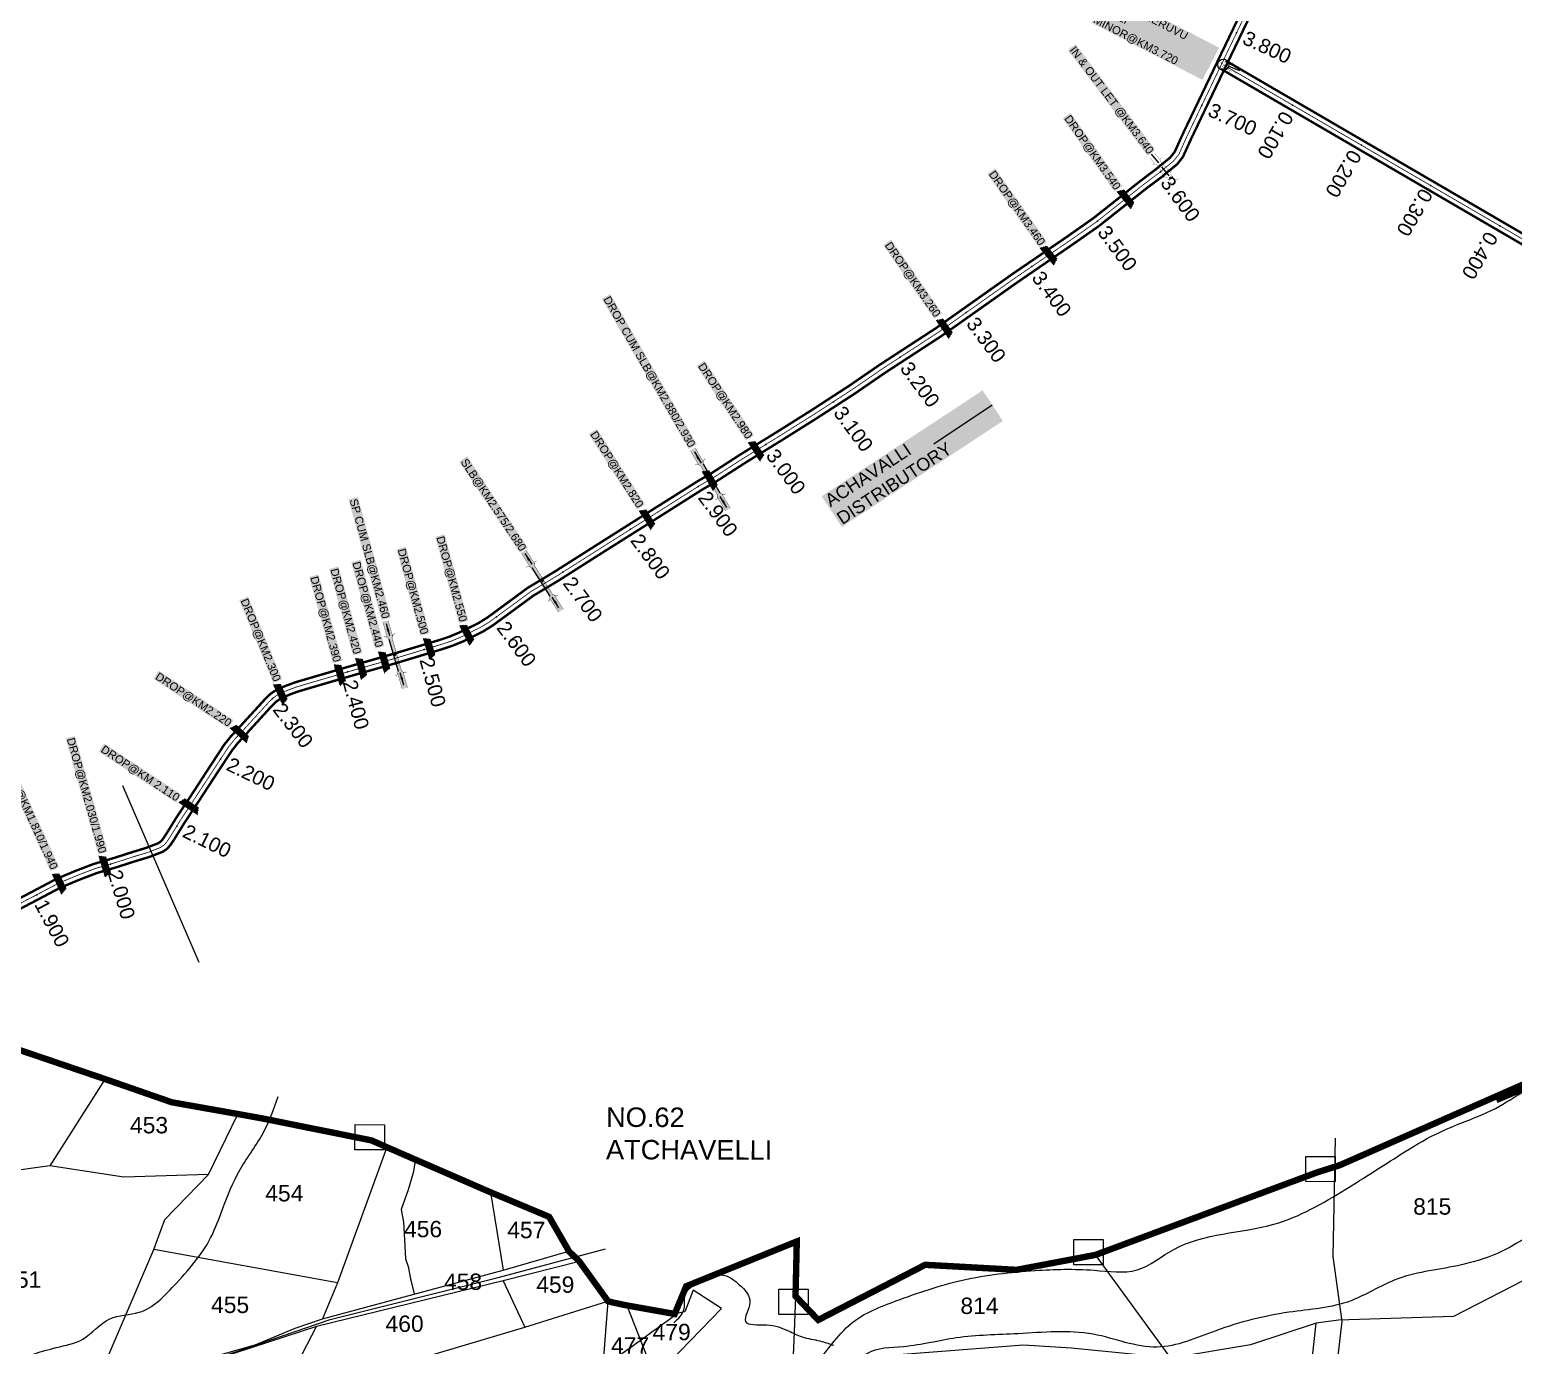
# Model space of a CAD drawing. Header units: inches. Extents: x 203261 to 228925, y 1594290 to 1605484.
# Drawn here: x 206068 to 207923, y 1599925 to 1601571 of the extents above; entities that cross this region are included whole.
import ezdxf
from ezdxf.enums import TextEntityAlignment as Align

# ---------------------------------------------------------------- set-up
doc = ezdxf.new("R2010")
doc.units = ezdxf.units.IN
doc.header["$MEASUREMENT"] = 0
doc.linetypes.add('ACAD_ISO02W100', pattern=[15, 12, -3])
doc.linetypes.add('HIDDEN2', pattern=[0.1875, 0.125, -0.0625])
for name, color, linetype in [('BOUNDRY STONES', 240, 'Continuous'), ('CANAL1', 7, 'Continuous'), ('CSMark', 72, 'Continuous'), ('PAPER SIZE', 5, 'Continuous'), ('PLOT NO', 7, 'Continuous'), ('PLOTS', 7, 'Continuous'), ('ROADS', 1, 'Continuous'), ('STREAMS', 4, 'Continuous'), ('STRUCTURE', 5, 'Continuous'), ('TEXT', 1, 'Continuous'), ('text2', 7, 'Continuous'), ('VILLAGE BOUNDRY', 5, 'Continuous')]:
    doc.layers.add(name, color=color, linetype=linetype)
doc.styles.add('FONT1', font='Arial')
doc.styles.get("Standard").update_dxf_attribs({"font": 'arial.ttf'})
doc.dimstyles.get("Standard").update_dxf_attribs({"dimtxt": 0.18, "dimasz": 0.18, "dimexe": 0.18, "dimexo": 0.0625, "dimgap": 0.09, "dimtad": 0, "dimtih": 1, "dimtoh": 1, "dimdec": 4, "dimzin": 0, "dimdsep": 46, "dimtxsty": 'Standard', "dimcen": 0.09, "dimadec": 0, "dimazin": 0, "dimtfac": 1, "dimtdec": 4, "dimtofl": 0, "dimtmove": 0, "dimatfit": 3, "dimfxl": 1, "dimtolj": 1, "dimtzin": 0, "dimarcsym": 0})

# ---------------------------------------------------------------- blocks, each defined once
blk = doc.blocks.new('DROP')
h = blk.add_hatch()
h.set_pattern_fill('ANSI31', color=1, scale=10, angle=45)
h.set_pattern_definition([(90, (-324.4107, -25.7687), (-1.25, 0), [])])
h.paths.add_polyline_path([(-9.9, -4.3), (-13.8, 4.1), (13.8, 4.1), (10.2, -4.3)])
at = {"layer": 'STRUCTURE', "color": 5, "const_width": 0.49}
blk.add_lwpolyline([(-9.9, -4.3), (-13.8, 4.1), (13.8, 4.1), (10.2, -4.3), (-9.9, -4.3)], dxfattribs=at)
at = {"layer": 'STRUCTURE', "color": 5}
blk.add_circle((0, 0), 1.33, dxfattribs=at)
blk = doc.blocks.new('1SLB')
at = {"layer": 'STRUCTURE'}
h = blk.add_hatch(dxfattribs=at)
h.set_pattern_fill('DOTS', color=6, scale=14, angle=320.3722, style=0)
h.set_pattern_definition([(320.372247934, (-538945.0768, -1194857.3203), (0.89503691186, 0.39489261377), [0, -0.875])])
h.paths.add_polyline_path([(-43.8, 3.5), (-43.8, -3.5), (-23.1, -3.5), (-21, -2.1), (21, -2.1), (23.1, -3.5), (43.8, -3.5), (43.8, 3.5), (23.1, 3.5), (21, 2.1), (-21, 2.1), (-23.1, 3.5)])
at = {"layer": 'STRUCTURE', "color": 6, "linetype": 'ACAD_ISO02W100', "ltscale": 0.5, "const_width": 0.35}
for points in [[(-43.8, 3.5), (-23.1, 3.5)], [(23.1, 3.5), (43.8, 3.5)], [(-43.8, -3.5), (-23.1, -3.5)], [(23.1, -3.5), (43.8, -3.5)]]:
    blk.add_lwpolyline(points, dxfattribs=at)
at = {"layer": 'STRUCTURE', "color": 6, "const_width": 0.44}
for points in [[(-25.2, 7.7), (-25.2, 4.9), (-21, 2.1), (21, 2.1), (25.2, 4.9), (25.2, 7.7)], [(-25.2, -7.7), (-25.2, -4.9), (-21, -2.1), (21, -2.1), (25.2, -4.9), (25.2, -7.7)]]:
    blk.add_lwpolyline(points, dxfattribs=at)
at = {"layer": 'STRUCTURE', "color": 6}
blk.add_lwpolyline([(-21, -2.1), (21, -2.1)], dxfattribs=at)
blk.add_lwpolyline([(-21, -2.1), (21, -2.1)], dxfattribs=at)
at = {"layer": 'STRUCTURE', "color": 0}
blk.add_circle((0, 0), 0.871, dxfattribs=at)
for points in [[(-40.8, 0), (-24.8, 0)], [(39.6, -0.2), (23.5, -0.2)]]:
    blk.add_leader(points, dimstyle='Standard', override={"dimasz": 10, "dimgap": 0.09, "dimtad": 0}, dxfattribs=at)
blk = doc.blocks.new('1INLET')
at = {"layer": 'STRUCTURE', "color": 190}
for points, const_width in [([(9.4, 10.1), (9.4, 7.3), (5.2, 4.5), (0, 4.5), (0, 4.5), (0, 4.5), (-5.2, 4.5), (-9.4, 7.3), (-9.4, 10.1)], 0.35), ([(0, -4.5), (0, 4.5)], 1.75), ([(7.3, 5.9), (22.7, 5.9)], 0.35), ([(-9.4, -10.1), (-9.4, -7.3), (-5.2, -4.5), (0, -4.5), (5.2, -4.5), (9.4, -7.3), (9.4, -10.1)], 0.35), ([(7.3, -5.9), (22.7, -5.9)], 0.35)]:
    blk.add_lwpolyline(points, dxfattribs=dict(at, const_width=const_width))
at = {"layer": 'STRUCTURE', "color": 0}
blk.add_circle((0, 0), 1.31, dxfattribs=at)
blk.add_leader([(26, 0.1), (5.6, 0)], dimstyle='Standard', override={"dimasz": 8, "dimgap": 0.09, "dimtad": 0}, dxfattribs=at)

msp = doc.modelspace()

# ---------------------------------------------------------------- linework, layer by layer
at = {"layer": 'BOUNDRY STONES'}
for points in [[(206474.9, 1600201.2), (206511.5, 1600201.1), (206511.5, 1600169.5), (206474.8, 1600169.6)], [(207663.9, 1600161.5), (207700.5, 1600161.4), (207700.5, 1600129.8), (207663.8, 1600129.9)], [(207373.9, 1600057.6), (207410.6, 1600057.5), (207410.5, 1600025.9), (207373.9, 1600026)], [(207004.8, 1599995.4), (207041.4, 1599995.4), (207041.4, 1599963.8), (207004.7, 1599963.8)]]:
    msp.add_lwpolyline(points, close=True, dxfattribs=at)
at = {"layer": 'CANAL1', "color": 200, "const_width": 3}
for points in [[(213847.9, 1603004.1), (213100.6, 1603002), (212558.5, 1602926.9), (212181.5, 1602788.2), (212146.7, 1602795.4), (211198.2, 1602124.1), (210753.5, 1602136), (210508.5, 1601995.5), (210452.6, 1601976.5), (210448.6, 1601947.5), (210408.2, 1601934.4), (210109.8, 1601717.1), (209870.9, 1601589.1), (209640.5, 1601428.6), (209084.2, 1601288.7), (208751.9, 1601157), (208571.6, 1601161), (208502.5, 1601150), (208217.6, 1601151), (207563.7, 1601531.9)], [(213847.9, 1602992.1), (213101.4, 1602990), (212561.5, 1602915.1), (212182.5, 1602775.8), (212149.3, 1602782.6), (211201.8, 1602111.9), (210756.5, 1602124), (210513.5, 1601984.5), (210463.4, 1601967.5), (210459.4, 1601938.5), (210413.8, 1601923.6), (210116.2, 1601706.9), (209877.1, 1601578.9), (209645.5, 1601417.4), (209087.8, 1601277.3), (208754.1, 1601145), (208572.4, 1601149), (208503.5, 1601138), (208214.4, 1601139), (207557.7, 1601521.6)], [(206036.3, 1600474.3), (206070.7, 1600492.3), (206101.1, 1600508.4), (206124.6, 1600518.3), (206147.7, 1600527.1), (206173.3, 1600534.7), (206197.4, 1600542.4), (206213.2, 1600547.2), (206222.1, 1600550.6), (206228.4, 1600553), (206231.8, 1600555.3), (206234.2, 1600557.9), (206238.8, 1600564.8), (206251.5, 1600585.3), (206270.7, 1600614.2), (206292.7, 1600648.1), (206311.4, 1600676.6), (206319.7, 1600686.9), (206328.5, 1600696.4), (206361.9, 1600732.9), (206368.8, 1600739.7), (206374.5, 1600743.7), (206380.4, 1600746.6), (206388.1, 1600750), (206400.3, 1600754.5), (206470.3, 1600775), (206520.7, 1600789.4), (206564.3, 1600802.5), (206581.9, 1600807.8), (206592.6, 1600811.4), (206605, 1600816.6), (206615.6, 1600821.8), (206629.2, 1600828.5), (206640.3, 1600835.4), (206669.7, 1600857), (206691, 1600872.7), (206707.9, 1600882.8), (206724.6, 1600892.9), (206775.5, 1600925.2), (206844.7, 1600969), (206903.4, 1601006), (206918.8, 1601014.8), (206956.8, 1601039.4), (207002.1, 1601067.3), (207046.1, 1601095), (207093.1, 1601125.5), (207130.9, 1601151.5), (207200.9, 1601197.1), (207297.4, 1601265.4), (207364.8, 1601311.4), (207398.3, 1601335), (207435.7, 1601364.6), (207457, 1601381.5), (207476.3, 1601396.1), (207483.6, 1601402.1), (207494.2, 1601410.7), (207499.9, 1601417.9), (207509.6, 1601439.4), (207555.7, 1601535.7), (207607.1, 1601642.7)], [(206042, 1600463.7), (206076.3, 1600481.7), (206106.2, 1600497.5), (206129.1, 1600507.1), (206151.5, 1600515.7), (206176.8, 1600523.2), (206201, 1600531), (206217.1, 1600535.8), (206226.4, 1600539.4), (206234, 1600542.3), (206239.6, 1600546), (206243.6, 1600550.4), (206248.9, 1600558.3), (206261.6, 1600578.8), (206280.7, 1600607.7), (206302.8, 1600641.6), (206321.2, 1600669.5), (206328.8, 1600679.1), (206337.3, 1600688.2), (206370.5, 1600724.6), (206376.5, 1600730.4), (206380.7, 1600733.3), (206385.5, 1600735.7), (206392.6, 1600738.9), (206404.1, 1600743.1), (206473.6, 1600763.5), (206524.1, 1600777.8), (206567.8, 1600791), (206585.5, 1600796.4), (206596.8, 1600800.2), (206610, 1600805.6), (206620.9, 1600811.1), (206635, 1600818), (206647, 1600825.5), (206676.8, 1600847.3), (206697.7, 1600862.7), (206714.1, 1600872.5), (206731, 1600882.7), (206781.9, 1600915.1), (206851.2, 1600958.8), (206909.6, 1600995.8), (206925, 1601004.6), (206963.2, 1601029.2), (207008.4, 1601057.1), (207052.6, 1601084.9), (207099.8, 1601115.5), (207137.6, 1601141.5), (207207.7, 1601187.2), (207304.3, 1601255.5), (207371.6, 1601301.6), (207405.5, 1601325.4), (207443.1, 1601355.2), (207464.4, 1601372.1), (207483.8, 1601386.6), (207491.2, 1601392.9), (207502.8, 1601402.2), (207510.2, 1601411.6), (207520.5, 1601434.3), (207566.5, 1601530.5), (207617.9, 1601637.5)]]:
    msp.add_lwpolyline(points, dxfattribs=at)
at = {"layer": 'CANAL1', "color": 1, "linetype": 'HIDDEN2', "ltscale": 28, "const_width": 1}
for points in [[(213848.8, 1602998.1), (213101, 1602996), (212560, 1602921), (212182, 1602782), (212148, 1602789), (211200, 1602118), (210755, 1602130), (210511, 1601990), (210458, 1601972), (210454, 1601943), (210411, 1601929), (210113, 1601712), (209874, 1601584), (209643, 1601423), (209086, 1601283), (208753, 1601151), (208572, 1601155), (208503, 1601144), (208216, 1601145), (207560.7, 1601526.8)], [(206039.1, 1600469), (206073.5, 1600487), (206103.7, 1600502.9), (206126.9, 1600512.7), (206149.6, 1600521.4), (206175.1, 1600528.9), (206199.2, 1600536.7), (206215.2, 1600541.5), (206224.3, 1600545), (206231.2, 1600547.7), (206235.7, 1600550.7), (206238.9, 1600554.1), (206243.9, 1600561.5), (206256.5, 1600582), (206275.7, 1600611), (206297.8, 1600644.8), (206316.3, 1600673.1), (206324.2, 1600683), (206332.9, 1600692.3), (206366.2, 1600728.7), (206372.7, 1600735), (206377.6, 1600738.5), (206383, 1600741.2), (206390.4, 1600744.4), (206402.2, 1600748.8), (206471.9, 1600769.3), (206522.4, 1600783.6), (206566, 1600796.8), (206583.7, 1600802.1), (206594.7, 1600805.8), (206607.5, 1600811.1), (206618.3, 1600816.4), (206632.1, 1600823.3), (206643.7, 1600830.4), (206673.2, 1600852.1), (206694.4, 1600867.7), (206711, 1600877.7), (206727.8, 1600887.8), (206778.7, 1600920.1), (206848, 1600963.9), (206906.5, 1601000.9), (206921.9, 1601009.7), (206960, 1601034.3), (207005.3, 1601062.2), (207049.4, 1601089.9), (207096.4, 1601120.5), (207134.2, 1601146.5), (207204.3, 1601192.2), (207300.8, 1601260.5), (207368.2, 1601306.5), (207401.9, 1601330.2), (207439.4, 1601359.9), (207460.7, 1601376.8), (207480.1, 1601391.4), (207487.4, 1601397.5), (207498.5, 1601406.5), (207505.1, 1601414.7), (207515, 1601436.9), (207561.1, 1601533.1), (207612.5, 1601640.1)]]:
    msp.add_lwpolyline(points, dxfattribs=at)
at = {"layer": 'CSMark', "color": 3, "linetype": 'Continuous'}
msp.add_circle((207560.7, 1601526.8), 6.94, dxfattribs=at)
for p in [(207647.1, 1601476.4), (207733.5, 1601426.1), (207819.9, 1601375.7), (207906.3, 1601325.4)]:
    msp.add_point(p, dxfattribs=at)
at = {"layer": 'PLOTS'}
for points in [[(205942.3, 1600333), (205835.2, 1600129.9), (205820.2, 1600107.7), (205742.3, 1599965.6), (205666.4, 1599826.4), (205661.8, 1599815.4), (205607.5, 1599722.2), (205609.3, 1599669.5), (205725.5, 1599709.7), (205874.3, 1599746.7), (205980.3, 1599781.3), (206046.9, 1599837.7), (206148, 1599868.6), (206350, 1599926), (206399.9, 1599946.5), (206434.2, 1599958.3), (206660.1, 1600019.1), (206742.4, 1600042.9)], [(208208, 1600295.3), (208091.8, 1600168.1), (207951.7, 1600014), (207848.7, 1599961.2), (207704.6, 1599956.5), (207676.9, 1599953.1), (207594.7, 1599925.7), (207495.2, 1599909.3), (207442.2, 1599914.5), (207370.9, 1599921.8), (207310.9, 1599925.2), (207144, 1599912.4), (207095.9, 1599835.5), (207088.7, 1599824.9), (207080.2, 1599813.9), (207068, 1599790.1), (207055, 1599676.3), (207023.4, 1599673.8)], [(206162.3, 1600258.6), (206093.2, 1600149.8)], [(206148, 1599868.6), (206223.1, 1600045.2), (206237.1, 1600082.6), (206291.8, 1600139), (206328.4, 1600214.5)], [(206514.8, 1600172.9), (206452.9, 1600003.2), (206434.2, 1599958.3)], [(206291.8, 1600139), (206185.9, 1600135.5), (206093.2, 1600149.8), (205903.1, 1600123.6), (205817.6, 1600066.7), (205796.6, 1599976.2), (205804, 1599881.6)], [(206644.1, 1600116.7), (206660.1, 1600019.1)], [(206452.9, 1600003.2), (206223.1, 1600045.2)], [(207495.2, 1599909.3), (207400.9, 1600038.3)], [(206755.4, 1600030.1), (206660, 1600005.8), (206426.6, 1599948.8), (206144.3, 1599856.6), (206044.1, 1599826.2), (205983.7, 1599774.6), (205927.5, 1599753.3)], [(206660, 1600005.8), (206687.2, 1599948.1)], [(206791.2, 1599980.4), (206784.2, 1599893.6), (206839.2, 1599887.7), (206868.5, 1599904.6), (206933.3, 1599971.3), (206897.7, 1599994), (206887.3, 1599967.2), (206874.6, 1599964.4)], [(206043.8, 1599760.2), (206287.3, 1599830.5), (206379.1, 1599856.9), (206422.3, 1599869), (206687.2, 1599948.1), (206791.2, 1599980.4)], [(207025.7, 1599986.7), (207023.4, 1599931.1), (207015.8, 1599759.6), (207013.9, 1599704.6), (207023.4, 1599673.8), (207028.8, 1599618.3), (207035.8, 1599575.2), (207042.9, 1599525.7), (207054.3, 1599514.7), (207051.6, 1599474.1), (207046.7, 1599433.7), (207111.5, 1599445.3), (207112.5, 1599480.7), (207051.6, 1599474.1)], [(206144.3, 1599856.6), (206140.5, 1599843.6), (206379.1, 1599856.9), (206426.6, 1599948.8)], [(207671.5, 1599903.1), (207676.9, 1599953.1)]]:
    msp.add_lwpolyline(points, dxfattribs=at)
at = {"layer": 'ROADS'}
for points in [[(207700.5, 1600184.4), (207697.6, 1600036.1), (207708.7, 1599955.2), (207702.3, 1599897.9), (207682.1, 1599838.2), (207666.5, 1599780.5), (207653.5, 1599732), (207652.5, 1599705.3), (207675, 1599645.8)], [(206045.6, 1599832.3), (206148.2, 1599864.2), (206324.7, 1599916.6), (206443.8, 1599957.6), (206653.7, 1600010.1), (206788, 1600045.8)], [(206814.7, 1599975.1), (206877.5, 1599814.8), (206892.1, 1599793.9), (206903.8, 1599779.5), (206886.5, 1599752.9), (206820.5, 1599680.1), (206743.9, 1599622.8), (206668, 1599578.9), (206543.7, 1599514.1), (206460.9, 1599483.2), (206404, 1599454.3)]]:
    msp.add_lwpolyline(points, dxfattribs=at)
at = {"layer": 'STREAMS'}
msp.add_lwpolyline([(206550.2, 1600155.4), (206547.5, 1600141), (206541.4, 1600119.5), (206532.7, 1600095), (206535.6, 1600079.1), (206536.7, 1600057.2), (206537.8, 1600033.4), (206541.2, 1600023.9), (206544.2, 1600008.4), (206549, 1599989.5)], dxfattribs=at)
for points in [[(208182.9, 1600292.6), (208157.2, 1600260.1), (208117.2, 1600219.1), (208014.2, 1600123.5), (207904.3, 1600040.6), (207853.5, 1600024.8), (207774.4, 1600006.6), (207720.4, 1599981), (207642.6, 1599966.5), (207551.3, 1599943.5), (207477.7, 1599922.9), (207398.1, 1599939), (207304, 1599939.7), (207226.8, 1599934.4), (207160.6, 1599923.5), (207115.8, 1599915), (207086.9, 1599858.2), (207059.8, 1599806.8), (206970.7, 1599715.4), (206935.7, 1599669.6), (206881.6, 1599616.4), (206858.3, 1599581), (206815.3, 1599559.7), (206756.5, 1599534.1), (206690.9, 1599511), (206633.3, 1599495.9), (206562, 1599470.7), (206460.8, 1599436.1), (206394.6, 1599414.8), (206383.5, 1599374.5), (206379.8, 1599350.6), (206369.9, 1599313.3), (206335.5, 1599278.5), (206266.8, 1599248), (206195, 1599204.6), (206163.1, 1599190), (206115.8, 1599161.3), (206091.9, 1599132), (206082, 1599091), (206078.2, 1599044.5), (206063.4, 1599017), (206037, 1598987.4), (206031.3, 1598936.6), (206041.1, 1598909.6), (206028.1, 1598870.5), (206009.7, 1598843), (205991.8, 1598789.8), (205974.6, 1598771.4), (205947.6, 1598773.3), (205921.9, 1598769.7), (205887.9, 1598721.1), (205876.2, 1598681.4), (205866.9, 1598641.6), (205841.1, 1598619.6), (205819.1, 1598629.5), (205786.6, 1598608.7), (205765.1, 1598588), (205718.5, 1598563.6), (205673.6, 1598560.3), (205614.7, 1598499.3), (205576.7, 1598489.6), (205542.9, 1598473.1)], [(203972.7, 1598365.9), (204022.7, 1598368.2), (204062.4, 1598389.4), (204121, 1598402.1), (204164.3, 1598419), (204245.5, 1598437.7), (204326.7, 1598461.3), (204363.4, 1598511.8), (204433.9, 1598606.4), (204471.9, 1598690.4), (204509.3, 1598773.2), (204534.5, 1598834.9), (204568.8, 1598890.3), (204602.5, 1598931.7), (204669.7, 1598986.4), (204726.7, 1599017), (204798.2, 1599071.7), (204872, 1599095.9), (204955, 1599104.2), (205055.7, 1599115), (205131.3, 1599106.8), (205208, 1599125.2), (205275.8, 1599182.3), (205322.3, 1599207.8), (205358.9, 1599230.3), (205430.9, 1599241.1), (205512.1, 1599259.8), (205603.6, 1599273.5), (205676.2, 1599283.7), (205732.4, 1599301.9), (205836.5, 1599347.5), (205929.8, 1599349.8), (206011.6, 1599373.3), (206122.6, 1599390.7), (206205.7, 1599413.7), (206302.7, 1599431.1), (206366.2, 1599446.8), (206445.9, 1599468.1), (206583.9, 1599511.1), (206662.1, 1599556), (206729.3, 1599596.6), (206876, 1599689.8), (206972.6, 1599769.4), (207014.2, 1599846.1), (207071.3, 1599926.7), (207095.8, 1599952.8), (207151.3, 1599980.7), (207234.4, 1600006.7), (207325.3, 1600018.7), (207399.1, 1600019.1), (207452.8, 1600019.6), (207498.6, 1600045.1), (207624, 1600076.7), (207713.8, 1600120.4), (207782.8, 1600164.1), (207825.6, 1600189), (207911.1, 1600227.2), (207942.2, 1600245.4), (208007, 1600269), (208022.9, 1600283.6)], [(206045.1, 1599904.8), (206101.3, 1599922.4), (206134.4, 1599933), (206168.2, 1599958.3), (206204.9, 1599966.5), (206248.7, 1600000), (206294.3, 1600059.6), (206309.2, 1600095.6), (206331.2, 1600145.1), (206360.3, 1600191.3), (206378.8, 1600236.2)], [(206873.5, 1599953.3), (206886.4, 1599970.8), (206887.6, 1599987.9), (206905.2, 1600004.6), (206937.1, 1600012.7), (206955.4, 1600001), (206968.6, 1599978.8), (206963.1, 1599955.1), (206989.6, 1599950.7), (207016.8, 1599943.3), (207033.9, 1599935.8), (207056.1, 1599930.7), (207073.6, 1599925.2)], [(206879.6, 1599966), (206772.5, 1599889.8), (206733.3, 1599867.9), (206686.9, 1599840.1), (206678, 1599824.2), (206664.9, 1599824.2), (206658.4, 1599837.8), (206644.2, 1599840.8), (206635.3, 1599848.6), (206624, 1599857.5), (206593.8, 1599860), (206575.4, 1599849.3), (206548.6, 1599845.2), (206498.7, 1599837.1), (206406.7, 1599811.2), (206339.9, 1599801.7), (206322.1, 1599797.6), (206273.5, 1599808.4)]]:
    msp.add_spline(points, degree=3, dxfattribs=at)
at = {"layer": 'text2', "color": 3, "linetype": 'Continuous'}
msp.add_lwpolyline([(206184.1, 1600625.4), (206279.7, 1600404.4)], dxfattribs=at)
for p in [(207577.2, 1601566.6), (207534, 1601476.4), (207482, 1601393), (207403.3, 1601331.3), (207321.1, 1601274.3), (207239.2, 1601216.9), (207156.4, 1601160.9), (207073.2, 1601105.4), (206988.7, 1601052), (206903.8, 1600999.2), (206819.2, 1600945.8), (206734.8, 1600892.2), (206651.9, 1600836.5), (206561.4, 1600795.4), (206465.4, 1600767.4), (206371.7, 1600734.1), (206306.6, 1600658.4), (206252, 1600574.6), (206169, 1600527.1), (206076.9, 1600488.8)]:
    msp.add_point(p, dxfattribs=at)
at = {"layer": 'text2', "color": 2, "linetype": 'Continuous'}
for p in [(207559, 1601529, 42), (207482, 1601401, 41), (207435, 1601365, 40), (207340, 1601294, 39), (207208, 1601205, 38), (206975, 1601049, 37), (206918, 1601011, 36), (206838, 1600964, 35), (206709, 1600881, 34), (206613, 1600821, 33), (206567, 1600801, 32), (206482, 1600776, 29), (206511, 1600784, 30), (206525, 1600789, 31), (206455, 1600769, 28), (206382, 1600742, 27), (206327, 1600695, 26), (206264, 1600602, 25), (206161, 1600530, 24), (206104, 1600508, 23)]:
    msp.add_point(p, dxfattribs=at)
at = {"layer": 'VILLAGE BOUNDRY', "linetype": 'HIDDEN2', "ltscale": 75, "const_width": 8}
for points in [[(205942.3, 1600333), (206162.8, 1600258), (206245.6, 1600229.2), (206328.4, 1600214.5), (206359.8, 1600208.8), (206495.4, 1600181.5), (206514.8, 1600172.9), (206644.1, 1600116.7), (206717.6, 1600085.9), (206742.4, 1600042.9), (206755.4, 1600030.1), (206791.2, 1599980.4), (206796.6, 1599978.9), (206814.7, 1599975.1), (206874.6, 1599964.4), (206889, 1599999.1), (207027.3, 1600055.1), (207025.7, 1599986.7), (207054.1, 1599956.9), (207187.9, 1600025.9), (207302.1, 1600019.6), (207400.9, 1600038.3), (207677.7, 1600141.4), (207706.1, 1600150.4), (208004.8, 1600281.9)], [(208003, 1600274.4), (207902, 1600232), (208003, 1600274.4)]]:
    msp.add_lwpolyline(points, dxfattribs=at)

# ---------------------------------------------------------------- block references
at = {"layer": 'text2', "color": 3, "linetype": 'Continuous'}
for p, xscale, yscale, zscale, rotation in [((207564.3, 1601525.9), 0.7000000000000001, 0.7000000000000001, 0.7000000000000001, 338.386986984733), ((207482, 1601401, 41), 0.7, 0.7, 0.7, 129.3015529838171), ((207494.8, 1601384.9), 0.7, 0.7, 0.7, 128.7176769396175)]:
    msp.add_blockref('1INLET', p, dxfattribs=dict(at, xscale=xscale, yscale=yscale, zscale=zscale, rotation=rotation))
for name, p, rotation in [('DROP', (207439.4, 1601359.9), 128.587945392181), ('DROP', (207343.2, 1601289.4), 128.587945392181), ('DROP', (207212.7, 1601198.1), 124.6666669381216), ('DROP', (206977.2, 1601044.9), 122.3430251541336), ('1SLB', (206919.2, 1601008.2), 120.171833498203), ('DROP', (206919.2, 1601008.2), 120.171833498203), ('DROP', (206840.8, 1600959.4), 121.8184552875957), ('1SLB', (206709, 1600881, 34), 302.1678004373609), ('1SLB', (206525, 1600789, 31), 286.1462093718848), ('DROP', (206615.4, 1600815), 116.6617798255751), ('DROP', (206568, 1600797.4), 106.5542094616213), ('DROP', (206511.7, 1600780.6), 105.5973919865593), ('DROP', (206456.3, 1600764.7), 106.4528986059829), ('DROP', (206482.9, 1600772.4), 104.9714508217139), ('DROP', (206382.2, 1600740.9), 114.5949783508564), ('DROP', (206331.5, 1600690.8), 138.4007983839206), ('DROP', (206268.3, 1600599.8), 146.8986334629835), ('DROP', (206162.3, 1600525.2), 107.0154503961979), ('DROP', (206105.6, 1600503.8), 114.9758442972904)]:
    msp.add_blockref(name, p, dxfattribs=dict(at, rotation=rotation))

# ---------------------------------------------------------------- texts
at = {"layer": 'CSMark', "color": 1}
for s, rotation, p in [('3.800', 335.2781, (207586.9, 1601561.9)), ('3.700', 335.2781, (207543.7, 1601471.7)), ('3.600', 306.5525, (207488.3, 1601384.2)), ('3.500', 306.5525, (207409.6, 1601322.5)), ('3.400', 306.5525, (207327.4, 1601265.5)), ('3.300', 306.5525, (207245.5, 1601208.1)), ('3.200', 306.5525, (207162.7, 1601152.2)), ('3.100', 306.5525, (207079.5, 1601096.6)), ('3.000', 306.5525, (206995, 1601043.2)), ('2.900', 306.5525, (206910.1, 1600990.4)), ('2.800', 306.5525, (206825.5, 1600937)), ('2.700', 306.5525, (206741.1, 1600883.5)), ('2.600', 306.5525, (206658.2, 1600827.7)), ('2.500', 285.001, (206564, 1600784.9)), ('2.400', 285.001, (206468, 1600756.9)), ('2.300', 307.8444, (206378.2, 1600725.4)), ('2.200', 334.0128, (206316.3, 1600653.5)), ('2.100', 334.0128, (206261.6, 1600569.8)), ('2.000', 286.4932, (206173.9, 1600519.2)), ('1.900', 297.7948, (206081.3, 1600481))]:
    msp.add_text(s, height=18, rotation=rotation, dxfattribs=at).set_placement(p, align=Align.MIDDLE_LEFT)
at = {"layer": 'CSMark', "color": 1, "linetype": 'Continuous', "style": 'FONT1'}
for s, p in [('0.100', (207610.1, 1601411.5)), ('0.200', (207695.2, 1601363.3)), ('0.300', (207784.2, 1601314.8)), ('0.400', (207865.8, 1601260.9))]:
    msp.add_text(s, height=18, rotation=239.8755, dxfattribs=at).set_placement(p, align=Align.MIDDLE_RIGHT)
at = {"layer": 'PLOT NO'}
for s, p in [('453', (206193.4, 1600190.3)), ('454', (206362.6, 1600105.2)), ('815', (207798.1, 1600088.6)), ('456', (206536.1, 1600060.4)), ('457', (206665.2, 1600059.2)), ('451', (206034.9, 1599997.2)), ('458', (206586.1, 1599994.5)), ('459', (206701.5, 1599990.9)), ('455', (206294.8, 1599965.6)), ('814', (207231.9, 1599964.4)), ('460', (206513, 1599942)), ('479', (206847, 1599931.6)), ('477', (206795, 1599914.8))]:
    msp.add_text(s, height=20.45, dxfattribs=at).set_placement(p)
at = {"layer": 'STRUCTURE', "color": 5, "attachment_point": 1, "bg_fill": 1, "box_fill_scale": 1.1, "bg_fill_color": 7, "bg_fill_true_color": 16777215, "bg_fill_transparency": 0}
for s, insert, char_height, width, rotation in [('NALLACHERUVU PALLI  MINOR@KM3.720', (207417.1, 1601618.4), 10, 154.125, 332.6996), ('IN & OUT LET @KM3.640', (207375.8, 1601551), 10, 163.449, 307.0369), ('DROP@KM3.540', (207369.5, 1601465.2), 10, 109.916, 305.2109), ('DROP@KM3.460', (207275.1, 1601395.7), 10, 109.998, 305.2109), ('DROP@KM3.260', (207145.1, 1601306.6), 10, 109.998, 304.7061), ('DROP CUM SLB@KM2.880/2.930', (206793.7, 1601238.6), 10, 214.711, 299.9618), ('DROP@KM2.980', (206911.6, 1601155.3), 10, 109.889, 303.6187), ('{\\C1;ACHAVALLI DISTRIBUTORY}', (207060.6, 1600986.6), 16, 237.917, 33.3472), ('DROP@KM2.820', (206777, 1601070), 10, 109.998, 302.5063), ('SLB@KM2.575/2.680', (206614.8, 1601035.5), 10, 134.773, 303.6642), ('SP CUM SLB@KM2.460', (206477.6, 1600985), 10, 154.145, 285.3945), ('DROP@KM2.500', (206537.7, 1600922.7), 10, 109.998, 285.3945), ('DROP@KM2.550', (206586.1, 1600938.3), 10, 109.998, 285.3945), ('DROP@KM2.440', (206481.1, 1600906.5), 10, 109.998, 285.3945), ('DROP@KM2.390', (206428.4, 1600888.1), 10, 109.998, 285.3945), ('DROP@KM2.420', (206453.5, 1600898), 10, 109.998, 285.3945), ('DROP@KM2.300', (206340.7, 1600860.4), 10, 109.998, 292.2882), ('DROP@KM2.220', (206229.7, 1600767.5), 10, 109.82, 326.54), ('DROP@KM2.030/1.990', (206123.9, 1600686.2), 10, 148.661, 285.7554), ('DROP@KM 2.110', (206161.5, 1600676.4), 10, 113.77, 326.54), ('DROP@KM1.810/1.940', (206041.9, 1600659.2), 10, 148.729, 294.4804)]:
    msp.add_mtext(s, dxfattribs=dict(at, insert=insert, char_height=char_height, width=width, rotation=rotation))
at = {"layer": 'TEXT', "insert": (206788.8, 1600222.8), "char_height": 24.357, "width": 208.062, "attachment_point": 1, "rotation": 359.8583}
msp.add_mtext('NO.62 ATCHAVELLI', dxfattribs=at)

# ---------------------------------------------------------------- leaders
at = {"layer": 'PAPER SIZE', "color": 1}
msp.add_leader([(207271.6, 1601100.9), (207198.6, 1601052.4)], dimstyle='Standard', override={"dimasz": 40, "dimgap": 0.09, "dimtad": 0, "dimtfill": 2, "dimtfillclr": 5}, dxfattribs=at)

doc.saveas('drawing.dxf')
